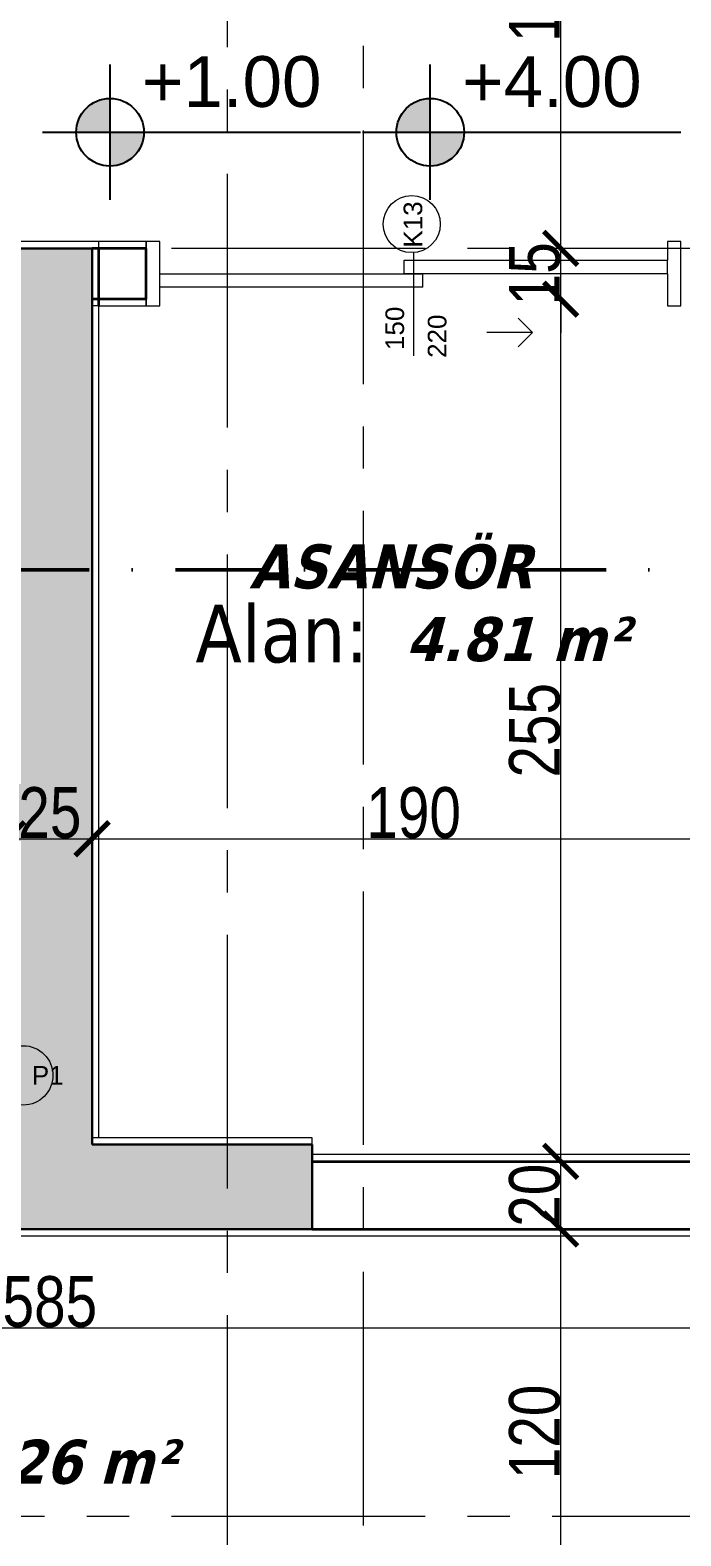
# Model space of a CAD drawing. Header units: millimetres. Extents: x 1373 to 40779, y 1939 to 6439.
# Drawn here: x 14382.1 to 14574.4, y 3835.8 to 4281.1 of the extents above; entities that cross this region are included whole.
import ezdxf

# ---------------------------------------------------------------- set-up
doc = ezdxf.new("R2010")
doc.units = ezdxf.units.MM
doc.linetypes.add('DASHDOTX2', pattern=[50.8, 25.4, -12.7, 0, -12.7])
doc.linetypes.add('IMPORT-CENTER2', pattern=[112.5, 75, -12.5, 12.5, -12.5])
for name, color, linetype, lineweight in [('A-AREA-IDEN', 2, 'Continuous', 18), ('A-DETL', 6, 'Continuous', 30), ('A-DETL-GENF', 92, 'Continuous', 18), ('A-DOOR', 31, 'Continuous', 18), ('A-DOOR-FRAM', 31, 'Continuous', 18), ('A-DOOR-IDEN', 31, 'Continuous', 18), ('A-GLAZ-IDEN', 152, 'Continuous', 18), ('A-WALL', 20, 'Continuous', 9), ('A-WALL-FNSH', 113, 'Continuous', 18), ('ESYA', 3, 'Continuous', 25), ('kest', 4, 'DASHDOTX2', 50), ('OLCUIC', 241, 'Continuous', 20), ('S-GRID', 252, 'IMPORT-CENTER2', 5)]:
    doc.layers.add(name, color=color, linetype=linetype, lineweight=lineweight)
doc.layers.add('Kot', color=7, linetype='Continuous')
doc.styles.add('50', font='arial.ttf', dxfattribs={"width": 0.8})
doc.styles.add('arial_1_18', font='arial.ttf', dxfattribs={"height": 0.2})
doc.styles.add('Arial_4', font='arial.ttf', dxfattribs={"height": 5.5})
doc.styles.add('Tahoma_6', font='tahoma.ttf', dxfattribs={"height": 0.17})
doc.styles.add('Tahoma_B_I', font='', dxfattribs={"height": 11})
doc.styles.get('Tahoma_B_I').set_extended_font_data('Tahoma', italic=True, bold=True)
doc.dimstyles.new('NERGİS', dxfattribs={"dimtxt": 15, "dimasz": 10, "dimexe": 20, "dimexo": 150, "dimgap": 0, "dimtad": 1, "dimdec": 0, "dimzin": 1, "dimtxsty": '50', "dimblk": 'ARCHTICK', "dimcen": 0, "dimse1": 1, "dimse2": 1, "dimclrd": 56, "dimclrt": 56, "dimazin": 3, "dimtfac": 1, "dimtdec": 0, "dimtix": 1, "dimtmove": 2, "dimatfit": 2, "dimldrblk": 'DOTSMALL', "dimlwd": 0, "dimlwe": -1, "dimarcsym": 0})

# ---------------------------------------------------------------- blocks, each defined once
blk = doc.blocks.new('Sliding Door - 2 Panel _AUS_ - ASANSÖR-2002816-1_ NORMAL KAT')
at = {"layer": 'A-DOOR'}
for q in [(-22.29, 21.61), (-22.29, 13.12), (-13.03, 17.36)]:
    blk.add_line((-26.53, 17.36), q, dxfattribs=at)
at = {"layer": 'A-DOOR-FRAM'}
for p, q in [((-66.42, 9.5), (-70.42, 9.5)), ((-70.42, 9.5), (-70.42, -9.5)), ((-66.42, 0), (-66.42, 9.5)), ((87.58, 9.5), (83.58, 9.5)), ((83.58, 9.5), (83.58, 4)), ((87.58, -9.5), (87.58, 9.5)), ((5.83, 4), (83.58, 4)), ((5.83, 4), (5.83, 0)), ((83.58, 0), (5.83, 0)), ((83.58, 4), (83.58, 0)), ((-66.42, 0), (11.33, 0)), ((-66.42, 0), (-66.42, -4)), ((11.33, -4), (-66.42, -4)), ((-66.42, -9.5), (-66.42, -4)), ((11.33, 0), (11.33, -4)), ((83.58, 0), (83.58, -9.5)), ((-70.42, -9.5), (-66.42, -9.5)), ((83.58, -9.5), (87.58, -9.5))]:
    blk.add_line(p, q, dxfattribs=at)
blk = doc.blocks.new('_MB_TASLAK_MAHALL_ETİKETİ_50_ÖL1 - _MB_1_100 ODA ETİKETİ 2-1849262-1_ NORMAL KAT')
at = {"layer": 'A-AREA-IDEN', "insert": (-0.1168, 0.0189), "char_height": 0.17, "width": 0.633333, "attachment_point": 1, "style": 'Tahoma_6'}
blk.add_mtext('Alan:', dxfattribs=at)
blk = doc.blocks.new('emrah_2mm - emrah_2mm-1801637-1_ NORMAL KAT')
at = {"layer": 'A-DOOR-IDEN'}
blk.add_line((0.2205, 0), (-0.085, 0), dxfattribs=at)
blk.add_circle((0.3046, 0.0056), 0.0843, dxfattribs=at)
blk = doc.blocks.new('TR_Pencere_pozu_04_saga_uste_1_5mm - TR_Pencere_pozu_04_saga_uste_1_5mm-1434201-1_ NORMAL KAT')
at = {"layer": 'A-GLAZ-IDEN'}
blk.add_line((0.2924, 0), (-0.1896, 0), dxfattribs=at)
blk.add_circle((0.38, 0.0044), 0.0878, dxfattribs=at)
blk = doc.blocks.new('_ArchTick')
at = {"color": 0, "linetype": 'ByBlock', "const_width": 0.15}
blk.add_lwpolyline([(-0.5, -0.5), (0.5, 0.5)], dxfattribs=at)
blk = doc.blocks.new('*D17732')
at = {"layer": 'Defpoints', "color": 0, "transparency": 16777216}
for p in [(14518.88, 3926.56), (14538.88, 3926.56), (14518.88, 3806.56)]:
    blk.add_point(p, dxfattribs=at)
at = {"layer": 'OLCUIC', "color": 56, "lineweight": 0, "transparency": 16777216}
blk.add_line((14538.88, 3806.56), (14538.88, 3926.56), dxfattribs=at)
at = {"layer": 'OLCUIC', "color": 56, "lineweight": 0, "transparency": 16777216, "xscale": 10, "yscale": 10, "zscale": 10}
for p, rotation in [((14538.88, 3926.56), 90), ((14538.88, 3806.56), 270)]:
    blk.add_blockref('_ArchTick', p, dxfattribs=dict(at, rotation=rotation))
at = {"layer": 'OLCUIC', "color": 56, "transparency": 16777216, "insert": (14531.22, 3866.56), "char_height": 15, "width": 0.7968, "attachment_point": 5, "rotation": 90, "style": '50'}
blk.add_mtext('120', dxfattribs=at)
blk = doc.blocks.new('_DotSmall')
at = {"layer": 'ESYA', "color": 0, "const_width": 0.5}
blk.add_lwpolyline([(-0.0625, 0, 1), (0.0625, 0, 1)], format="xyb", close=True, dxfattribs=at)
blk = doc.blocks.new('*D17733')
at = {"layer": 'Defpoints', "color": 0, "transparency": 16777216}
for p in [(14518.88, 3946.56), (14538.88, 3946.56), (14518.88, 3926.56)]:
    blk.add_point(p, dxfattribs=at)
at = {"layer": 'OLCUIC', "color": 56, "lineweight": 0, "transparency": 16777216}
blk.add_line((14538.88, 3926.56), (14538.88, 3946.56), dxfattribs=at)
at = {"layer": 'OLCUIC', "color": 56, "lineweight": 0, "transparency": 16777216, "xscale": 10, "yscale": 10, "zscale": 10}
for p, rotation in [((14538.88, 3946.56), 90), ((14538.88, 3926.56), 270)]:
    blk.add_blockref('_ArchTick', p, dxfattribs=dict(at, rotation=rotation))
at = {"layer": 'OLCUIC', "color": 56, "transparency": 16777216, "insert": (14531.22, 3936.56), "char_height": 15, "width": 1.1952, "attachment_point": 5, "rotation": 90, "style": '50'}
blk.add_mtext('20', dxfattribs=at)
blk = doc.blocks.new('*D17734')
at = {"layer": 'Defpoints', "color": 0, "transparency": 16777216}
for p in [(14518.88, 4201.56), (14538.88, 4201.56), (14518.88, 3946.56)]:
    blk.add_point(p, dxfattribs=at)
at = {"layer": 'OLCUIC', "color": 56, "lineweight": 0, "transparency": 16777216}
blk.add_line((14538.88, 3946.56), (14538.88, 4201.56), dxfattribs=at)
at = {"layer": 'OLCUIC', "color": 56, "lineweight": 0, "transparency": 16777216, "xscale": 10, "yscale": 10, "zscale": 10}
for p, rotation in [((14538.88, 4201.56), 90), ((14538.88, 3946.56), 270)]:
    blk.add_blockref('_ArchTick', p, dxfattribs=dict(at, rotation=rotation))
at = {"layer": 'OLCUIC', "color": 56, "transparency": 16777216, "insert": (14531.22, 4074.06), "char_height": 15, "width": 1.1952, "attachment_point": 5, "rotation": 90, "style": '50'}
blk.add_mtext('255', dxfattribs=at)
blk = doc.blocks.new('*D17735')
at = {"layer": 'Defpoints', "color": 0, "transparency": 16777216}
for p in [(14518.88, 4216.56), (14538.88, 4216.56), (14518.88, 4201.56)]:
    blk.add_point(p, dxfattribs=at)
at = {"layer": 'OLCUIC', "color": 56, "lineweight": 0, "transparency": 16777216}
for p, q in [((14538.88, 4216.56), (14538.88, 4226.56)), ((14538.88, 4201.56), (14538.88, 4216.56)), ((14538.88, 4201.56), (14538.88, 4191.56))]:
    blk.add_line(p, q, dxfattribs=at)
at = {"layer": 'OLCUIC', "color": 56, "lineweight": 0, "transparency": 16777216, "xscale": 10, "yscale": 10, "zscale": 10}
for p, rotation in [((14538.88, 4216.56), 270), ((14538.88, 4201.56), 90)]:
    blk.add_blockref('_ArchTick', p, dxfattribs=dict(at, rotation=rotation))
at = {"layer": 'OLCUIC', "color": 56, "transparency": 16777216, "insert": (14531.22, 4209.06), "char_height": 15, "width": 1.1952, "attachment_point": 5, "rotation": 90, "style": '50'}
blk.add_mtext('15', dxfattribs=at)
blk = doc.blocks.new('*D17736')
at = {"layer": 'Defpoints', "color": 0, "transparency": 16777216}
for p in [(14518.88, 4366.56), (14538.88, 4366.56), (14518.88, 4216.56)]:
    blk.add_point(p, dxfattribs=at)
at = {"layer": 'OLCUIC', "color": 56, "lineweight": 0, "transparency": 16777216}
blk.add_line((14538.88, 4216.56), (14538.88, 4366.56), dxfattribs=at)
at = {"layer": 'OLCUIC', "color": 56, "lineweight": 0, "transparency": 16777216, "xscale": 10, "yscale": 10, "zscale": 10}
for p, rotation in [((14538.88, 4366.56), 90), ((14538.88, 4216.56), 270)]:
    blk.add_blockref('_ArchTick', p, dxfattribs=dict(at, rotation=rotation))
at = {"layer": 'OLCUIC', "color": 56, "transparency": 16777216, "insert": (14531.22, 4291.56), "char_height": 15, "width": 1.5936, "attachment_point": 5, "rotation": 90, "style": '50'}
blk.add_mtext('150', dxfattribs=at)
blk = doc.blocks.new('*D17853')
at = {"layer": 'Defpoints', "color": 0, "transparency": 16777216}
for p in [(14375.42, 4061.98), (14400.42, 4061.98), (14400.42, 4041.98)]:
    blk.add_point(p, dxfattribs=at)
at = {"layer": 'OLCUIC', "color": 56, "lineweight": 0, "transparency": 16777216}
blk.add_line((14375.42, 4041.98), (14400.42, 4041.98), dxfattribs=at)
at = {"layer": 'OLCUIC', "color": 56, "lineweight": 0, "transparency": 16777216, "xscale": 10, "yscale": 10, "zscale": 10, "rotation": 180}
blk.add_blockref('_ArchTick', (14375.42, 4041.98), dxfattribs=at)
at = {"layer": 'OLCUIC', "color": 56, "lineweight": 0, "transparency": 16777216, "xscale": 10, "yscale": 10, "zscale": 10}
blk.add_blockref('_ArchTick', (14400.42, 4041.98), dxfattribs=at)
at = {"layer": 'OLCUIC', "color": 56, "transparency": 16777216, "insert": (14387.92, 4049.64), "char_height": 15, "width": 0.7968, "attachment_point": 5, "style": '50'}
blk.add_mtext('25', dxfattribs=at)
blk = doc.blocks.new('*D17854')
at = {"layer": 'Defpoints', "color": 0, "transparency": 16777216}
for p in [(14400.42, 4061.98), (14590.42, 4061.98), (14590.42, 4041.98)]:
    blk.add_point(p, dxfattribs=at)
at = {"layer": 'OLCUIC', "color": 56, "lineweight": 0, "transparency": 16777216}
blk.add_line((14400.42, 4041.98), (14590.42, 4041.98), dxfattribs=at)
at = {"layer": 'OLCUIC', "color": 56, "lineweight": 0, "transparency": 16777216, "xscale": 10, "yscale": 10, "zscale": 10, "rotation": 180}
blk.add_blockref('_ArchTick', (14400.42, 4041.98), dxfattribs=at)
at = {"layer": 'OLCUIC', "color": 56, "lineweight": 0, "transparency": 16777216, "xscale": 10, "yscale": 10, "zscale": 10}
blk.add_blockref('_ArchTick', (14590.42, 4041.98), dxfattribs=at)
at = {"layer": 'OLCUIC', "color": 56, "transparency": 16777216, "insert": (14495.42, 4049.64), "char_height": 15, "width": 1.1952, "attachment_point": 5, "style": '50'}
blk.add_mtext('190', dxfattribs=at)
blk = doc.blocks.new('*D18059')
at = {"layer": 'Defpoints', "color": 0, "transparency": 16777216}
for p in [(14680.42, 3911.56), (14095.42, 3897.37), (14680.42, 3897.37)]:
    blk.add_point(p, dxfattribs=at)
at = {"layer": 'OLCUIC', "color": 56, "lineweight": 0, "transparency": 16777216}
blk.add_line((14095.42, 3897.37), (14680.42, 3897.37), dxfattribs=at)
at = {"layer": 'OLCUIC', "color": 56, "lineweight": 0, "transparency": 16777216, "xscale": 10, "yscale": 10, "zscale": 10, "rotation": 180}
blk.add_blockref('_ArchTick', (14095.42, 3897.37), dxfattribs=at)
at = {"layer": 'OLCUIC', "color": 56, "lineweight": 0, "transparency": 16777216, "xscale": 10, "yscale": 10, "zscale": 10}
blk.add_blockref('_ArchTick', (14680.42, 3897.37), dxfattribs=at)
at = {"layer": 'OLCUIC', "color": 56, "transparency": 16777216, "insert": (14387.92, 3905.03), "char_height": 15, "attachment_point": 5, "style": '50'}
blk.add_mtext('585', dxfattribs=at)
blk = doc.blocks.new('KESİT')
at = {"layer": 'kest'}
blk.add_line((12999.87, 4121.54), (15977.83, 4121.54), dxfattribs=at)
blk = doc.blocks.new('A$C4284477e')
at = {"layer": 'kest', "linetype": 'ByBlock', "transparency": 33554687}
h = blk.add_hatch(color=8, dxfattribs=at)
h.dxf.hatch_style = 1
h.paths.add_polyline_path([(20, 30, 0.414214), (10, 20), (20, 20)])
h.paths.add_polyline_path([(20, 20), (20, 10, 0.414214), (30, 20)])
at = {"layer": 'Kot', "color": 30, "linetype": 'Continuous', "lineweight": -3, "true_color": 0xf26722}
for points in [[(20, 0), (20, 40)], [(0, 20), (40, 20)], [(40, 20), (94.03, 20)]]:
    blk.add_lwpolyline(points, dxfattribs=at)
blk.add_circle((20, 20), 10, dxfattribs=at)

msp = doc.modelspace()

# ---------------------------------------------------------------- hatches: boundary and pattern name
at = {"layer": 'A-DETL-GENF'}
h = msp.add_hatch(dxfattribs=at)
h.set_pattern_fill('FP_21', color=153, style=0, pattern_type=2)
h.set_pattern_definition([(45, (14411.07, 4456.518), (-17.9605, 17.9605), []), (45, (14429.03, 4456.518), (-17.9605, 17.9605), [12.7, -12.7])])
h.paths.add_polyline_path([(13955.42, 3375.28), (13955.42, 3445.28), (13920.42, 3445.28), (13920.42, 3375.28)])
h.paths.add_polyline_path([(15523.4, 3375.28), (15523.4, 3410.28), (15453.4, 3410.28), (15453.4, 3375.28), (15464.63, 3375.28)])
h.paths.add_polyline_path([(13405.71, 3375.28), (13475.71, 3375.28), (13475.71, 3410.28), (13405.71, 3410.28)])
h.paths.add_polyline_path([(14475.42, 3375.28), (14475.42, 3445.28), (14440.42, 3445.28), (14440.42, 3375.28)])
h.paths.add_polyline_path([(15010.42, 3375.28), (15045.42, 3375.28), (15045.42, 3445.28), (15010.42, 3445.28)])
h.paths.add_polyline_path([(15502.98, 3841.56), (15501.44, 3876.56), (15431.44, 3876.56), (15431.44, 3841.56), (15464.63, 3841.56)])
h.paths.add_polyline_path([(15045.42, 3841.56), (15045.42, 3951.56), (14855.42, 3951.56), (14855.42, 3926.56), (15020.42, 3926.56), (15020.42, 3841.56)])
h.paths.add_polyline_path([(13950.42, 3841.56), (13950.42, 3951.56), (13920.42, 3951.56), (13920.42, 3841.56)])
h.paths.add_polyline_path([(13405.71, 3841.56), (13475.71, 3841.56), (13475.71, 3876.56), (13405.71, 3876.56)])
h.paths.add_polyline_path([(14615.42, 3926.56), (14615.42, 4216.56), (14590.42, 4216.56), (14590.42, 3926.56)])
h.paths.add_polyline_path([(14434.13, 3926.56), (14465.42, 3926.56), (14465.42, 3951.56), (14400.42, 3951.56), (14400.42, 4216.56), (14375.42, 4216.56), (14375.42, 3926.56)])
h.paths.add_polyline_path([(15479.98, 4366.56), (15478.45, 4401.56), (15408.45, 4401.56), (15408.45, 4366.56), (15464.63, 4366.56)])
h.paths.add_polyline_path([(14880.42, 4366.56), (14880.42, 4401.56), (14810.42, 4401.56), (14810.42, 4366.56), (14820.57, 4366.56)])
h.paths.add_polyline_path([(14480.42, 4366.56), (14480.42, 4401.56), (14375.42, 4401.56), (14375.42, 4366.56), (14434.13, 4366.56)])
h.paths.add_polyline_path([(13967.42, 4366.56), (13967.42, 4391.56), (13817.42, 4391.56), (13817.42, 4366.56), (13918.88, 4366.56)])
h.paths.add_polyline_path([(13475.71, 4366.56), (13475.71, 4401.56), (13405.71, 4401.56), (13405.71, 4366.56)])
h.paths.add_polyline_path([(13440.71, 4821.52), (13440.71, 4891.52), (13405.71, 4891.52), (13405.71, 4821.52)])
h.paths.add_polyline_path([(13852.42, 4829.38), (13852.42, 4900.05), (13817.42, 4899.38), (13817.42, 4829.38)])
h.paths.add_polyline_path([(14445.49, 4841.77), (14480.49, 4841.77), (14480.49, 4913.29), (14445.49, 4911.77), (14445.49, 4889.6)])
h.paths.add_polyline_path([(14835.42, 4857.21), (14835.42, 4928.73), (14800.49, 4927.21), (14800.49, 4857.21)])
h.paths.add_polyline_path([(15454.18, 4884.14), (15454.18, 4955.66), (15419.18, 4954.14), (15419.18, 4884.14)])

# ---------------------------------------------------------------- linework, layer by layer
at = {"layer": 'A-DETL'}
for p, q in [((14400.42, 4216.56), (14375.42, 4216.56)), ((14400.42, 3951.56), (14400.42, 4216.56)), ((14465.42, 3951.56), (14400.42, 3951.56)), ((14465.42, 3926.56), (14465.42, 3951.56)), ((14375.42, 3926.56), (14465.42, 3926.56))]:
    msp.add_line(p, q, dxfattribs=at)
at = {"layer": 'A-WALL', "lineweight": 35}
for p, q in [((14416.42, 4216.56), (14400.42, 4216.56)), ((14402.42, 4199.56), (14402.42, 4216.56)), ((14416.42, 4201.56), (14416.42, 4216.56)), ((14416.42, 4201.56), (14400.42, 4201.56)), ((14465.42, 3946.56), (14590.42, 3946.56)), ((14465.42, 3926.56), (14590.42, 3926.56))]:
    msp.add_line(p, q, dxfattribs=at)
at = {"layer": 'A-WALL'}
for p, q in [((14402.42, 4199.56), (14400.42, 4199.56)), ((14402.42, 3953.56), (14400.42, 3953.56))]:
    msp.add_line(p, q, dxfattribs=at)
at = {"layer": 'A-WALL-FNSH', "color": 7, "lineweight": 9}
for p, q in [((14416.42, 4218.56), (14205.42, 4218.56)), ((14402.42, 4216.56), (14402.42, 4218.56)), ((14416.42, 4216.56), (14416.42, 4218.56)), ((14402.42, 3953.56), (14402.42, 4199.56)), ((14402.42, 4199.56), (14416.42, 4199.56)), ((14416.42, 4199.56), (14416.42, 4201.56)), ((14465.42, 3953.56), (14402.42, 3953.56)), ((14465.42, 3951.56), (14465.42, 3953.56)), ((14588.42, 3948.56), (14465.42, 3948.56)), ((14213.42, 3924.56), (14678.42, 3924.56))]:
    msp.add_line(p, q, dxfattribs=at)
at = {"layer": 'S-GRID', "lineweight": 18}
for p, q in [((14440.42, 2926.07), (14440.42, 5376.43)), ((14480.49, 5376.43), (14480.49, 2926.07)), ((15961.37, 4216.56), (12987.74, 4216.56)), ((15961.37, 3926.56), (12987.74, 3926.56)), ((15961.37, 3841.56), (12987.74, 3841.56))]:
    msp.add_line(p, q, dxfattribs=at)

# ---------------------------------------------------------------- block references
at = {"layer": 'A-AREA-IDEN', "xscale": 99.99999999999993, "yscale": 99.99999999999993, "zscale": 99.99999999999993}
msp.add_blockref('_MB_TASLAK_MAHALL_ETİKETİ_50_ÖL1 - _MB_1_100 ODA ETİKETİ 2-1849262-1_ NORMAL KAT', (14442.61, 4109.27), dxfattribs=at)
at = {"layer": 'A-DETL'}
msp.add_blockref('KESİT', (0, 0), dxfattribs=at)
at = {"layer": 'A-DOOR', "rotation": 180}
msp.add_blockref('Sliding Door - 2 Panel _AUS_ - ASANSÖR-2002816-1_ NORMAL KAT', (14504, 4209.06), dxfattribs=at)
at = {"layer": 'A-DOOR-IDEN', "xscale": 99.99999999999993, "yscale": 99.99999999999993, "zscale": 99.99999999999993, "rotation": 89.99999999999991}
msp.add_blockref('emrah_2mm - emrah_2mm-1801637-1_ NORMAL KAT', (14495.42, 4193.28), dxfattribs=at)
at = {"layer": 'A-GLAZ-IDEN', "xscale": 99.99999999999993, "yscale": 99.99999999999993, "zscale": 99.99999999999993}
msp.add_blockref('TR_Pencere_pozu_04_saga_uste_1_5mm - TR_Pencere_pozu_04_saga_uste_1_5mm-1434201-1_ NORMAL KAT', (14342.05, 3971.56), dxfattribs=at)
at = {"layer": 'kest', "linetype": 'ByBlock'}
for p in [(14385.71, 4230.91), (14480.33, 4230.91)]:
    msp.add_blockref('A$C4284477e', p, dxfattribs=at)

# ---------------------------------------------------------------- texts
at = {"layer": 'A-AREA-IDEN', "char_height": 13, "attachment_point": 1, "style": 'Tahoma_B_I'}
for s, insert, width in [('ASANSÖR', (14446.86, 4129.01), 105.8227), ('4.81 m²', (14493.04, 4107.51), 86.5822), ('10.26 m²', (14348.66, 3864.25), 100.2109)]:
    msp.add_mtext(s, dxfattribs=dict(at, insert=insert, width=width))
at = {"layer": 'A-DOOR-IDEN', "char_height": 5.5, "attachment_point": 1, "rotation": 90, "style": 'Arial_4'}
for s, insert, width in [('K13', (14492.46, 4216.79), 15.2321), ('150', (14487.09, 4186.51), 14.4304), ('220', (14499.6, 4184.18), 14.4304)]:
    msp.add_mtext(s, dxfattribs=dict(at, insert=insert, width=width))
at = {"layer": 'A-GLAZ-IDEN', "insert": (14382.61, 3974.78), "char_height": 5.5, "width": 9.6202, "attachment_point": 1, "style": 'Arial_4'}
msp.add_mtext('P1', dxfattribs=at)
at = {"layer": 'Kot', "color": 2, "linetype": 'Continuous', "lineweight": -3, "style": 'arial_1_18'}
for s, p in [('+1.00', (14415.16, 4258.41)), ('+4.00', (14509.78, 4258.41))]:
    msp.add_text(s, height=15, dxfattribs=at).set_placement(p)

# ---------------------------------------------------------------- dimensions: what is measured, and where the dimension line sits
at = {"layer": 'OLCUIC'}
for base, p1, p2, picture, middle in [((14538.88, 4366.56), (14518.88, 4216.56), (14518.88, 4366.56), '*D17736', (14531.22, 4291.56)), ((14538.88, 4216.56), (14518.88, 4201.56), (14518.88, 4216.56), '*D17735', (14531.22, 4209.06)), ((14538.88, 4201.56), (14518.88, 3946.56), (14518.88, 4201.56), '*D17734', (14531.22, 4074.06)), ((14538.88, 3946.56), (14518.88, 3926.56), (14518.88, 3946.56), '*D17733', (14531.22, 3936.56)), ((14538.88, 3926.56), (14518.88, 3806.56), (14518.88, 3926.56), '*D17732', (14531.22, 3866.56))]:
    dim = msp.add_linear_dim(base=base, p1=p1, p2=p2, angle=90, dimstyle='NERGİS', dxfattribs=at)
    dim.commit()
    dim.dimension.update_dxf_attribs({"geometry": picture, "text_midpoint": middle})
for base, p1, p2, picture, middle in [((14400.42, 4041.98), (14375.42, 4061.98), (14400.42, 4061.98), '*D17853', (14387.92, 4049.64)), ((14590.42, 4041.98), (14400.42, 4061.98), (14590.42, 4061.98), '*D17854', (14495.42, 4049.64)), ((14680.42, 3897.37), (14095.42, 3897.37), (14680.42, 3911.56), '*D18059', (14387.92, 3905.03))]:
    dim = msp.add_linear_dim(base=base, p1=p1, p2=p2, dimstyle='NERGİS', dxfattribs=at)
    dim.commit()
    dim.dimension.update_dxf_attribs({"geometry": picture, "text_midpoint": middle})

doc.saveas('drawing.dxf')
